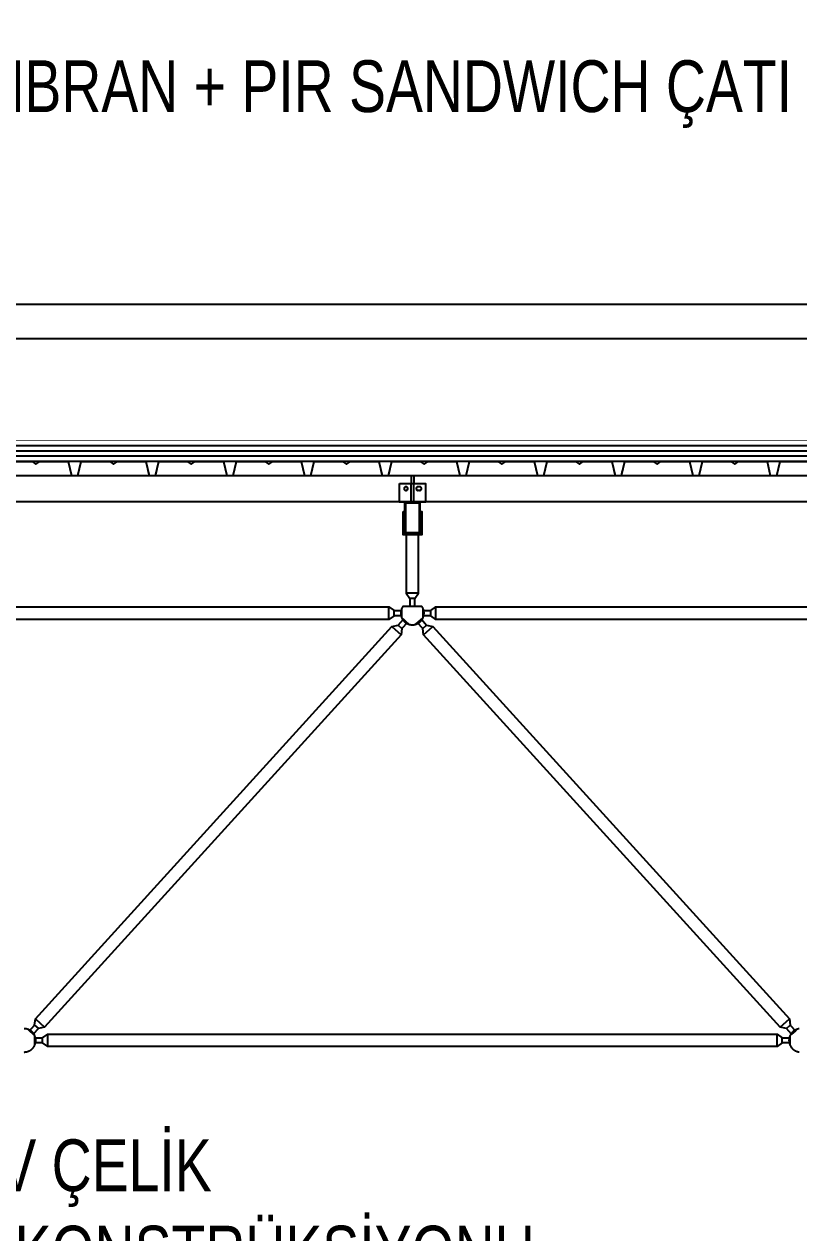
# Model space of a CAD drawing. Header units: centimetres. Extents: x 77182 to 116086, y 20619 to 33555.
# Drawn here: x 94964.7 to 95264, y 22489.1 to 22955.9 of the extents above; entities that cross this region are included whole.
import ezdxf
from ezdxf import colors
from ezdxf.entities.mleader import LeaderData, LeaderLine
from ezdxf.math import Vec2, Vec3

# ---------------------------------------------------------------- set-up
doc = ezdxf.new("R2010")
doc.units = ezdxf.units.CM
doc.header["$LTSCALE"] = 100
doc.linetypes.add('HIDDEN', pattern=[9.525, 6.35, -3.175])
for name, color, linetype in [('A-ANNO-DIMS', 187, 'Continuous'), ('A-ELEV-02', 253, 'Continuous'), ('A-ELEV-04', 250, 'Continuous'), ('A-WALL-INSL', 249, 'Continuous'), ('A-WALL-SNWPNL', 200, 'Continuous'), ('S-STEL', 3, 'Continuous')]:
    doc.layers.add(name, color=color, linetype=linetype)
doc.styles.add('Fields_100', font='act_simplex.shx', dxfattribs={"width": 0.8, "height": 20})
doc.linetypes.add('BATTING', pattern='A,0.00254,-2.54,[134,ltypeshp.shx,S=2.54,R=0,X=-2.54,Y=0],-5.08,[134,ltypeshp.shx,S=2.54,R=180,X=2.54,Y=0],-2.54', length=10.16254)
doc.dimstyles.new('FIELDS_100', dxfattribs={"dimscale": 0, "dimtxt": 20, "dimasz": 5, "dimexe": 5, "dimexo": 5, "dimgap": 5, "dimtad": 0, "dimdec": 0, "dimzin": 0, "dimdsep": 46, "dimtxsty": 'Fields_100', "dimblk": 'DOT', "dimcen": 0.09, "dimclrt": 50, "dimadec": 0, "dimazin": 0, "dimtfac": 1, "dimtdec": 0, "dimtix": 1, "dimtofl": 0, "dimtmove": 1, "dimatfit": 3, "dimfxl": 5, "dimfxlon": 1, "dimtolj": 1, "dimtzin": 0, "dimarcsym": 0})

# ---------------------------------------------------------------- blocks, each defined once
blk = doc.blocks.new('_Dot')
at = {"color": 0, "linetype": 'ByBlock', "lineweight": -2}
blk.add_line((-0.5, 0), (-1, 0), dxfattribs=at)
at = {"color": 0, "linetype": 'ByBlock', "const_width": 0.5}
blk.add_lwpolyline([(-0.25, 0, 1), (0.25, 0, 1)], format="xyb", close=True, dxfattribs=at)
blk = doc.blocks.new('*D12')
at = {"layer": 'A-ANNO-DIMS', "color": 0, "lineweight": -2, "transparency": 16777216}
for p, q in [((94064.7, 23343.48), (94064.7, 23353.48)), ((95864.7, 23343.48), (95864.7, 23353.48)), ((94069.7, 23348.48), (94933.03, 23348.48)), ((95859.7, 23348.48), (94996.36, 23348.48))]:
    blk.add_line(p, q, dxfattribs=at)
at = {"layer": 'DEFPOINTS', "color": 0, "transparency": 16777216}
for p in [(95864.7, 23348.48), (94064.7, 22503.48), (95864.7, 22503.48)]:
    blk.add_point(p, dxfattribs=at)
at = {"layer": 'A-ANNO-DIMS', "color": 0, "lineweight": -2, "transparency": 16777216, "xscale": 5, "yscale": 5, "zscale": 5, "rotation": 180}
blk.add_blockref('_Dot', (94064.7, 23348.48), dxfattribs=at)
at = {"layer": 'A-ANNO-DIMS', "color": 0, "lineweight": -2, "transparency": 16777216, "xscale": 5, "yscale": 5, "zscale": 5}
blk.add_blockref('_Dot', (95864.7, 23348.48), dxfattribs=at)
at = {"layer": 'A-ANNO-DIMS', "color": 50, "transparency": 16777216, "insert": (94964.7, 23348.48), "char_height": 20, "attachment_point": 5, "style": 'Fields_100'}
blk.add_mtext('\\A1;1800', dxfattribs=at)

msp = doc.modelspace()

# ---------------------------------------------------------------- linework, layer by layer
at = {"layer": 'A-ELEV-02'}
for points in [[(94012.2, 22781.49), (103009.7, 22781.49)], [(95114.2, 22781.49), (95114.2, 22778.49)], [(95115.2, 22781.49), (95115.2, 22778.49)], [(95116.9, 22777.19), (95116.88, 22777.19), (95116.87, 22777.19), (95116.85, 22777.18), (95116.83, 22777.18), (95116.82, 22777.18), (95116.8, 22777.18), (95116.79, 22777.18), (95116.77, 22777.17), (95116.75, 22777.17), (95116.74, 22777.17), (95116.72, 22777.16), (95116.7, 22777.16), (95116.69, 22777.15), (95116.67, 22777.15), (95116.66, 22777.14), (95116.64, 22777.14), (95116.62, 22777.13), (95116.61, 22777.12), (95116.59, 22777.12), (95116.58, 22777.11), (95116.56, 22777.1), (95116.54, 22777.09), (95116.53, 22777.08), (95116.51, 22777.07), (95116.5, 22777.06), (95116.48, 22777.05), (95116.47, 22777.04), (95116.46, 22777.03), (95116.44, 22777.02), (95116.43, 22777.01), (95116.42, 22776.99), (95116.4, 22776.98), (95116.39, 22776.97), (95116.38, 22776.96), (95116.37, 22776.94), (95116.35, 22776.93), (95116.34, 22776.91), (95116.33, 22776.9), (95116.32, 22776.88), (95116.31, 22776.87), (95116.3, 22776.85), (95116.29, 22776.84), (95116.28, 22776.82), (95116.28, 22776.81), (95116.27, 22776.79), (95116.26, 22776.78), (95116.25, 22776.76), (95116.25, 22776.74), (95116.24, 22776.73), (95116.23, 22776.71), (95116.23, 22776.7), (95116.22, 22776.68), (95116.22, 22776.66), (95116.22, 22776.65), (95116.21, 22776.63), (95116.21, 22776.61), (95116.21, 22776.6), (95116.2, 22776.58), (95116.2, 22776.57), (95116.2, 22776.55), (95116.2, 22776.53), (95116.2, 22776.52), (95116.2, 22776.5), (95116.2, 22776.49), (95116.2, 22776.47), (95116.2, 22776.46), (95116.2, 22776.44), (95116.2, 22776.42), (95116.2, 22776.41), (95116.2, 22776.39), (95116.21, 22776.38), (95116.21, 22776.36), (95116.21, 22776.34), (95116.22, 22776.33), (95116.22, 22776.31), (95116.22, 22776.29), (95116.23, 22776.28), (95116.23, 22776.26), (95116.24, 22776.25), (95116.25, 22776.23), (95116.25, 22776.21), (95116.26, 22776.2), (95116.27, 22776.18), (95116.28, 22776.16), (95116.28, 22776.15), (95116.29, 22776.13), (95116.3, 22776.12), (95116.31, 22776.1), (95116.32, 22776.09), (95116.33, 22776.07), (95116.34, 22776.06), (95116.35, 22776.05), (95116.37, 22776.03), (95116.38, 22776.02), (95116.39, 22776), (95116.4, 22775.99), (95116.42, 22775.98), (95116.43, 22775.97), (95116.44, 22775.95), (95116.46, 22775.94), (95116.47, 22775.93), (95116.48, 22775.92), (95116.5, 22775.91), (95116.51, 22775.9), (95116.53, 22775.89), (95116.54, 22775.88), (95116.56, 22775.87), (95116.58, 22775.86), (95116.59, 22775.86), (95116.61, 22775.85), (95116.62, 22775.84), (95116.64, 22775.84), (95116.66, 22775.83), (95116.67, 22775.82), (95116.69, 22775.82), (95116.7, 22775.81), (95116.72, 22775.81), (95116.74, 22775.81), (95116.75, 22775.8), (95116.77, 22775.8), (95116.79, 22775.8), (95116.8, 22775.79), (95116.82, 22775.79), (95116.83, 22775.79), (95116.85, 22775.79), (95116.87, 22775.79), (95116.88, 22775.79), (95116.9, 22775.79)], [(95117.5, 22777.19), (95116.9, 22777.19)], [(95117.5, 22775.79), (95116.9, 22775.79)], [(95117.5, 22775.79), (95117.51, 22775.79), (95117.53, 22775.79), (95117.54, 22775.79), (95117.56, 22775.79), (95117.58, 22775.79), (95117.59, 22775.79), (95117.61, 22775.8), (95117.62, 22775.8), (95117.64, 22775.8), (95117.66, 22775.81), (95117.67, 22775.81), (95117.69, 22775.81), (95117.71, 22775.82), (95117.72, 22775.82), (95117.74, 22775.83), (95117.76, 22775.84), (95117.77, 22775.84), (95117.79, 22775.85), (95117.8, 22775.86), (95117.82, 22775.86), (95117.83, 22775.87), (95117.85, 22775.88), (95117.87, 22775.89), (95117.88, 22775.9), (95117.9, 22775.91), (95117.91, 22775.92), (95117.92, 22775.93), (95117.94, 22775.94), (95117.95, 22775.95), (95117.97, 22775.97), (95117.98, 22775.98), (95117.99, 22775.99), (95118.01, 22776), (95118.02, 22776.02), (95118.03, 22776.03), (95118.04, 22776.05), (95118.05, 22776.06), (95118.06, 22776.07), (95118.07, 22776.09), (95118.08, 22776.1), (95118.09, 22776.12), (95118.1, 22776.13), (95118.11, 22776.15), (95118.12, 22776.16), (95118.13, 22776.18), (95118.13, 22776.2), (95118.14, 22776.21), (95118.15, 22776.23), (95118.15, 22776.25), (95118.16, 22776.26), (95118.17, 22776.28), (95118.17, 22776.29), (95118.17, 22776.31), (95118.18, 22776.33), (95118.18, 22776.34), (95118.19, 22776.36), (95118.19, 22776.38), (95118.19, 22776.39), (95118.19, 22776.41), (95118.19, 22776.42), (95118.2, 22776.44), (95118.2, 22776.46), (95118.2, 22776.47), (95118.2, 22776.49), (95118.2, 22776.5), (95118.2, 22776.52), (95118.2, 22776.53), (95118.19, 22776.55), (95118.19, 22776.57), (95118.19, 22776.58), (95118.19, 22776.6), (95118.19, 22776.61), (95118.18, 22776.63), (95118.18, 22776.65), (95118.17, 22776.66), (95118.17, 22776.68), (95118.17, 22776.7), (95118.16, 22776.71), (95118.15, 22776.73), (95118.15, 22776.74), (95118.14, 22776.76), (95118.13, 22776.78), (95118.13, 22776.79), (95118.12, 22776.81), (95118.11, 22776.82), (95118.1, 22776.84), (95118.09, 22776.85), (95118.08, 22776.87), (95118.07, 22776.88), (95118.06, 22776.9), (95118.05, 22776.91), (95118.04, 22776.93), (95118.03, 22776.94), (95118.02, 22776.96), (95118.01, 22776.97), (95117.99, 22776.98), (95117.98, 22776.99), (95117.97, 22777.01), (95117.95, 22777.02), (95117.94, 22777.03), (95117.92, 22777.04), (95117.91, 22777.05), (95117.9, 22777.06), (95117.88, 22777.07), (95117.87, 22777.08), (95117.85, 22777.09), (95117.83, 22777.1), (95117.82, 22777.11), (95117.8, 22777.12), (95117.79, 22777.12), (95117.77, 22777.13), (95117.76, 22777.14), (95117.74, 22777.14), (95117.72, 22777.15), (95117.71, 22777.15), (95117.69, 22777.16), (95117.67, 22777.16), (95117.66, 22777.17), (95117.64, 22777.17), (95117.62, 22777.17), (95117.61, 22777.18), (95117.59, 22777.18), (95117.58, 22777.18), (95117.56, 22777.18), (95117.54, 22777.18), (95117.53, 22777.19), (95117.51, 22777.19), (95117.5, 22777.19)], [(94012.2, 22771.49), (103009.7, 22771.49)], [(95109.7, 22771.49), (95119.7, 22771.49)], [(95111.1, 22765.89), (95111.6, 22765.89)], [(95111.1, 22764.49), (95111.6, 22764.49)], [(95117.8, 22765.89), (95118.3, 22765.89)], [(95117.8, 22764.49), (95118.3, 22764.49)], [(95112.28, 22758.69), (95112.28, 22736.09), (95113.7, 22734.09), (95113.7, 22731.09)], [(95115.7, 22731.09), (95115.7, 22734.09), (95117.11, 22736.09), (95117.11, 22758.69)], [(95117.11, 22736.09), (95112.28, 22736.09)], [(95115.7, 22734.09), (95113.7, 22734.09)], [(94818.8, 22729.39), (94821.8, 22729.39), (94823.8, 22730.8), (95105.6, 22730.8), (95107.6, 22729.39), (95110.6, 22729.39)], [(95105.6, 22725.97), (95105.6, 22730.8)], [(95107.6, 22727.39), (95107.6, 22729.39)], [(95111.1, 22731.09), (95111.01, 22730.97), (95110.93, 22730.84), (95110.85, 22730.71), (95110.77, 22730.58), (95110.7, 22730.45), (95110.63, 22730.31), (95110.56, 22730.17), (95110.51, 22730.02), (95110.45, 22729.88), (95110.43, 22729.8), (95110.4, 22729.73), (95110.38, 22729.65), (95110.36, 22729.57), (95110.34, 22729.5), (95110.32, 22729.42), (95110.3, 22729.34), (95110.28, 22729.26), (95110.27, 22729.19), (95110.26, 22729.11), (95110.24, 22729.03), (95110.23, 22728.95), (95110.22, 22728.87), (95110.22, 22728.79), (95110.21, 22728.71), (95110.2, 22728.63), (95110.2, 22728.55), (95110.2, 22728.47), (95110.2, 22728.39), (95110.2, 22728.31), (95110.2, 22728.23), (95110.2, 22728.15), (95110.21, 22728.07), (95110.21, 22727.99), (95110.22, 22727.92), (95110.23, 22727.84), (95110.24, 22727.76), (95110.25, 22727.68), (95110.28, 22727.53), (95110.31, 22727.37), (95110.35, 22727.22), (95110.39, 22727.07), (95110.44, 22726.93), (95110.49, 22726.79), (95110.55, 22726.65), (95110.61, 22726.51), (95110.67, 22726.37), (95110.74, 22726.24), (95110.81, 22726.11), (95110.89, 22725.98), (95110.98, 22725.86), (95111.07, 22725.73), (95111.16, 22725.61), (95111.26, 22725.49), (95111.36, 22725.37), (95111.47, 22725.25), (95111.52, 22725.2), (95111.58, 22725.14), (95111.64, 22725.09), (95111.69, 22725.04), (95111.75, 22724.98), (95111.81, 22724.93), (95111.88, 22724.88), (95111.94, 22724.83), (95112, 22724.78), (95112.07, 22724.74), (95112.13, 22724.69), (95112.2, 22724.65), (95112.26, 22724.6), (95112.33, 22724.56), (95112.4, 22724.52), (95112.47, 22724.48), (95112.54, 22724.44), (95112.61, 22724.4), (95112.68, 22724.36), (95112.75, 22724.33), (95112.82, 22724.3), (95112.9, 22724.26), (95112.97, 22724.23), (95113.04, 22724.2), (95113.12, 22724.17), (95113.19, 22724.15), (95113.27, 22724.12), (95113.34, 22724.1), (95113.49, 22724.05), (95113.64, 22724.01), (95113.79, 22723.98), (95113.95, 22723.95), (95114.1, 22723.93), (95114.25, 22723.91), (95114.4, 22723.9), (95114.55, 22723.89), (95114.7, 22723.89), (95114.85, 22723.89), (95115, 22723.9), (95115.15, 22723.91), (95115.3, 22723.93), (95115.45, 22723.95), (95115.6, 22723.98), (95115.75, 22724.01), (95115.9, 22724.05), (95116.05, 22724.1), (95116.13, 22724.12), (95116.2, 22724.15), (95116.28, 22724.17), (95116.35, 22724.2), (95116.43, 22724.23), (95116.5, 22724.26), (95116.57, 22724.3), (95116.64, 22724.33), (95116.71, 22724.36), (95116.79, 22724.4), (95116.86, 22724.44), (95116.93, 22724.48), (95116.99, 22724.52), (95117.06, 22724.56), (95117.13, 22724.6), (95117.2, 22724.65), (95117.26, 22724.69), (95117.33, 22724.74), (95117.39, 22724.78), (95117.46, 22724.83), (95117.52, 22724.88), (95117.58, 22724.93), (95117.64, 22724.98), (95117.7, 22725.04), (95117.76, 22725.09), (95117.82, 22725.14), (95117.87, 22725.2), (95117.93, 22725.25), (95118.04, 22725.37), (95118.14, 22725.49), (95118.24, 22725.61), (95118.33, 22725.73), (95118.42, 22725.86), (95118.5, 22725.98), (95118.58, 22726.11), (95118.65, 22726.24), (95118.72, 22726.37), (95118.79, 22726.51), (95118.85, 22726.65), (95118.9, 22726.79), (95118.95, 22726.93), (95119, 22727.07), (95119.04, 22727.22), (95119.08, 22727.37), (95119.11, 22727.53), (95119.14, 22727.68), (95119.15, 22727.76), (95119.16, 22727.84), (95119.17, 22727.92), (95119.18, 22727.99), (95119.19, 22728.07), (95119.19, 22728.15), (95119.19, 22728.23), (95119.2, 22728.31), (95119.2, 22728.39), (95119.2, 22728.47), (95119.19, 22728.55), (95119.19, 22728.63), (95119.19, 22728.71), (95119.18, 22728.79), (95119.17, 22728.87), (95119.16, 22728.95), (95119.15, 22729.03), (95119.14, 22729.11), (95119.13, 22729.19), (95119.11, 22729.26), (95119.09, 22729.34), (95119.08, 22729.42), (95119.06, 22729.5), (95119.04, 22729.57), (95119.02, 22729.65), (95118.99, 22729.73), (95118.97, 22729.8), (95118.94, 22729.88), (95118.89, 22730.02), (95118.83, 22730.17), (95118.77, 22730.31), (95118.7, 22730.45), (95118.63, 22730.58), (95118.55, 22730.71), (95118.47, 22730.84), (95118.38, 22730.97), (95118.3, 22731.09)], [(95110.6, 22726.53), (95110.6, 22730.24)], [(95111.1, 22731.09), (95118.3, 22731.09)], [(95118.8, 22729.39), (95121.8, 22729.39), (95123.8, 22730.8), (95405.6, 22730.8), (95407.6, 22729.39), (95410.6, 22729.39)], [(95118.8, 22726.53), (95118.8, 22730.24)], [(95121.8, 22727.39), (95121.8, 22729.39)], [(95123.8, 22725.97), (95123.8, 22730.8)], [(95110.6, 22727.39), (95107.6, 22727.39), (95105.6, 22725.97), (94823.8, 22725.97), (94821.8, 22727.39), (94818.8, 22727.39)], [(95110.57, 22726.6), (95113.31, 22724.11)], [(95116.08, 22724.11), (95118.83, 22726.6)], [(95410.6, 22727.39), (95407.6, 22727.39), (95405.6, 22725.97), (95123.8, 22725.97), (95121.8, 22727.39), (95118.8, 22727.39)], [(95106.79, 22723.28), (95110.36, 22720.03)], [(95109.18, 22723.81), (95110.66, 22722.46)], [(95118.73, 22722.46), (95120.21, 22723.81)], [(95119.03, 22720.03), (95122.61, 22723.28)], [(94969.03, 22571.74), (94972.61, 22568.5)], [(95256.79, 22568.5), (95260.36, 22571.74)], [(94964.7, 22558.89), (94964.8, 22558.89), (94964.9, 22558.89), (94965, 22558.9), (94965.1, 22558.9), (94965.2, 22558.92), (94965.31, 22558.93), (94965.41, 22558.94), (94965.52, 22558.96), (94965.62, 22558.98), (94965.73, 22559.01), (94965.83, 22559.03), (94965.94, 22559.06), (94966.04, 22559.09), (94966.15, 22559.13), (94966.25, 22559.16), (94966.35, 22559.2), (94966.46, 22559.25), (94966.56, 22559.29), (94966.66, 22559.34), (94966.76, 22559.39), (94966.86, 22559.44), (94966.96, 22559.5), (94967.06, 22559.56), (94967.16, 22559.62), (94967.26, 22559.68), (94967.35, 22559.75), (94967.44, 22559.82), (94967.53, 22559.89), (94967.62, 22559.97), (94967.71, 22560.04), (94967.8, 22560.12), (94967.88, 22560.2), (94967.96, 22560.29), (94968.04, 22560.37), (94968.12, 22560.46), (94968.19, 22560.55), (94968.26, 22560.64), (94968.33, 22560.73), (94968.4, 22560.83), (94968.46, 22560.92), (94968.53, 22561.02), (94968.58, 22561.12), (94968.64, 22561.22), (94968.69, 22561.32), (94968.75, 22561.42), (94968.79, 22561.52), (94968.84, 22561.63), (94968.88, 22561.73), (94968.92, 22561.83), (94968.96, 22561.94), (94968.99, 22562.04), (94969.02, 22562.15), (94969.05, 22562.25), (94969.08, 22562.36), (94969.1, 22562.46), (94969.12, 22562.57), (94969.14, 22562.67), (94969.16, 22562.78), (94969.17, 22562.88), (94969.18, 22562.98), (94969.19, 22563.08), (94969.19, 22563.19), (94969.2, 22563.29), (94969.2, 22563.39), (94969.2, 22563.49), (94969.19, 22563.59), (94969.19, 22563.69), (94969.18, 22563.79), (94969.17, 22563.89), (94969.16, 22564), (94969.14, 22564.1), (94969.12, 22564.21), (94969.1, 22564.31), (94969.08, 22564.41), (94969.05, 22564.52), (94969.02, 22564.62), (94968.99, 22564.73), (94968.96, 22564.83), (94968.92, 22564.94), (94968.88, 22565.04), (94968.84, 22565.15), (94968.79, 22565.25), (94968.75, 22565.35), (94968.69, 22565.45), (94968.64, 22565.55), (94968.58, 22565.65), (94968.53, 22565.75), (94968.46, 22565.85), (94968.4, 22565.94), (94968.33, 22566.04), (94968.26, 22566.13), (94968.19, 22566.22), (94968.12, 22566.31), (94968.04, 22566.4), (94967.96, 22566.49), (94967.88, 22566.57), (94967.8, 22566.65), (94967.71, 22566.73), (94967.62, 22566.81), (94967.53, 22566.88), (94967.44, 22566.95), (94967.35, 22567.02), (94967.26, 22567.09), (94967.16, 22567.15), (94967.06, 22567.21), (94966.96, 22567.27), (94966.86, 22567.33), (94966.76, 22567.38), (94966.66, 22567.43), (94966.56, 22567.48), (94966.46, 22567.53), (94966.35, 22567.57), (94966.25, 22567.61), (94966.15, 22567.65), (94966.04, 22567.68), (94965.94, 22567.71), (94965.83, 22567.74), (94965.73, 22567.77), (94965.62, 22567.79), (94965.52, 22567.81), (94965.41, 22567.83), (94965.31, 22567.84), (94965.2, 22567.86), (94965.1, 22567.87), (94965, 22567.88), (94964.9, 22567.88), (94964.8, 22567.89), (94964.7, 22567.89)], [(94966.08, 22567.67), (94968.83, 22565.17)], [(94968.73, 22569.31), (94970.21, 22567.97)], [(94968.8, 22564.39), (94971.8, 22564.39), (94973.8, 22565.8), (95255.6, 22565.8), (95257.6, 22564.39), (95260.6, 22564.39)], [(94973.8, 22560.97), (94973.8, 22565.8)], [(95255.6, 22560.97), (95255.6, 22565.8)], [(95259.18, 22567.97), (95260.66, 22569.31)], [(95264.09, 22567.84), (95263.98, 22567.83), (95263.88, 22567.81), (95263.77, 22567.79), (95263.67, 22567.77), (95263.56, 22567.74), (95263.46, 22567.71), (95263.35, 22567.68), (95263.25, 22567.65), (95263.15, 22567.61), (95263.04, 22567.57), (95262.94, 22567.53), (95262.83, 22567.48), (95262.73, 22567.43), (95262.63, 22567.38), (95262.53, 22567.33), (95262.43, 22567.27), (95262.33, 22567.21), (95262.24, 22567.15), (95262.14, 22567.09), (95262.04, 22567.02), (95261.95, 22566.95), (95261.86, 22566.88), (95261.77, 22566.81), (95261.68, 22566.73), (95261.6, 22566.65), (95261.52, 22566.57), (95261.43, 22566.49), (95261.36, 22566.4), (95261.28, 22566.31), (95261.2, 22566.22), (95261.13, 22566.13), (95261.06, 22566.04), (95261, 22565.94), (95260.93, 22565.85), (95260.87, 22565.75), (95260.81, 22565.65), (95260.75, 22565.55), (95260.7, 22565.45), (95260.65, 22565.35), (95260.6, 22565.25), (95260.56, 22565.15), (95260.51, 22565.04), (95260.47, 22564.94), (95260.44, 22564.83), (95260.4, 22564.73), (95260.37, 22564.62), (95260.34, 22564.52), (95260.32, 22564.41), (95260.29, 22564.31), (95260.27, 22564.21), (95260.25, 22564.1), (95260.24, 22564), (95260.23, 22563.89), (95260.22, 22563.79), (95260.21, 22563.69), (95260.2, 22563.59), (95260.2, 22563.49), (95260.2, 22563.39), (95260.2, 22563.29), (95260.2, 22563.19), (95260.21, 22563.08), (95260.22, 22562.98), (95260.23, 22562.88), (95260.24, 22562.78), (95260.25, 22562.67), (95260.27, 22562.57), (95260.29, 22562.46), (95260.32, 22562.36), (95260.34, 22562.25), (95260.37, 22562.15), (95260.4, 22562.04), (95260.44, 22561.94), (95260.47, 22561.83), (95260.51, 22561.73), (95260.56, 22561.63), (95260.6, 22561.52), (95260.65, 22561.42), (95260.7, 22561.32), (95260.75, 22561.22), (95260.81, 22561.12), (95260.87, 22561.02), (95260.93, 22560.92), (95261, 22560.83), (95261.06, 22560.73), (95261.13, 22560.64), (95261.2, 22560.55), (95261.28, 22560.46), (95261.36, 22560.37), (95261.43, 22560.29), (95261.52, 22560.2), (95261.6, 22560.12), (95261.68, 22560.04), (95261.77, 22559.97), (95261.86, 22559.89), (95261.95, 22559.82), (95262.04, 22559.75), (95262.14, 22559.68), (95262.24, 22559.62), (95262.33, 22559.56), (95262.43, 22559.5), (95262.53, 22559.44), (95262.63, 22559.39), (95262.73, 22559.34), (95262.83, 22559.29), (95262.94, 22559.25), (95263.04, 22559.2), (95263.15, 22559.16), (95263.25, 22559.13), (95263.35, 22559.09), (95263.46, 22559.06), (95263.56, 22559.03), (95263.67, 22559.01), (95263.77, 22558.98), (95263.88, 22558.96), (95263.98, 22558.94), (95264.09, 22558.93)], [(95260.57, 22565.17), (95263.31, 22567.67)], [(94968.8, 22561.53), (94968.8, 22565.24)], [(95260.6, 22562.39), (95257.6, 22562.39), (95255.6, 22560.97), (94973.8, 22560.97), (94971.8, 22562.39), (94968.8, 22562.39)], [(94971.8, 22562.39), (94971.8, 22564.39)], [(95257.6, 22562.39), (95257.6, 22564.39)], [(95260.6, 22561.53), (95260.6, 22565.24)]]:
    msp.add_lwpolyline(points, dxfattribs=at)
for points in [[(95109.7, 22778.49), (95119.7, 22778.49), (95119.7, 22771.19), (95109.7, 22771.19)], [(95112.9, 22776.49), (95112.9, 22776.5), (95112.9, 22776.52), (95112.9, 22776.53), (95112.89, 22776.55), (95112.89, 22776.57), (95112.89, 22776.58), (95112.89, 22776.6), (95112.89, 22776.61), (95112.88, 22776.63), (95112.88, 22776.65), (95112.87, 22776.66), (95112.87, 22776.68), (95112.87, 22776.7), (95112.86, 22776.71), (95112.85, 22776.73), (95112.85, 22776.74), (95112.84, 22776.76), (95112.83, 22776.78), (95112.83, 22776.79), (95112.82, 22776.81), (95112.81, 22776.82), (95112.8, 22776.84), (95112.79, 22776.85), (95112.78, 22776.87), (95112.77, 22776.88), (95112.76, 22776.9), (95112.75, 22776.91), (95112.74, 22776.93), (95112.73, 22776.94), (95112.72, 22776.96), (95112.71, 22776.97), (95112.69, 22776.98), (95112.68, 22776.99), (95112.67, 22777.01), (95112.65, 22777.02), (95112.64, 22777.03), (95112.62, 22777.04), (95112.61, 22777.05), (95112.6, 22777.06), (95112.58, 22777.07), (95112.57, 22777.08), (95112.55, 22777.09), (95112.53, 22777.1), (95112.52, 22777.11), (95112.5, 22777.12), (95112.49, 22777.12), (95112.47, 22777.13), (95112.46, 22777.14), (95112.44, 22777.14), (95112.42, 22777.15), (95112.41, 22777.15), (95112.39, 22777.16), (95112.37, 22777.16), (95112.36, 22777.17), (95112.34, 22777.17), (95112.32, 22777.17), (95112.31, 22777.18), (95112.29, 22777.18), (95112.28, 22777.18), (95112.26, 22777.18), (95112.24, 22777.18), (95112.23, 22777.19), (95112.21, 22777.19), (95112.2, 22777.19), (95112.18, 22777.19), (95112.17, 22777.19), (95112.15, 22777.18), (95112.13, 22777.18), (95112.12, 22777.18), (95112.1, 22777.18), (95112.09, 22777.18), (95112.07, 22777.17), (95112.05, 22777.17), (95112.04, 22777.17), (95112.02, 22777.16), (95112, 22777.16), (95111.99, 22777.15), (95111.97, 22777.15), (95111.96, 22777.14), (95111.94, 22777.14), (95111.92, 22777.13), (95111.91, 22777.12), (95111.89, 22777.12), (95111.88, 22777.11), (95111.86, 22777.1), (95111.84, 22777.09), (95111.83, 22777.08), (95111.81, 22777.07), (95111.8, 22777.06), (95111.78, 22777.05), (95111.77, 22777.04), (95111.76, 22777.03), (95111.74, 22777.02), (95111.73, 22777.01), (95111.72, 22776.99), (95111.7, 22776.98), (95111.69, 22776.97), (95111.68, 22776.96), (95111.67, 22776.94), (95111.65, 22776.93), (95111.64, 22776.91), (95111.63, 22776.9), (95111.62, 22776.88), (95111.61, 22776.87), (95111.6, 22776.85), (95111.59, 22776.84), (95111.58, 22776.82), (95111.58, 22776.81), (95111.57, 22776.79), (95111.56, 22776.78), (95111.55, 22776.76), (95111.55, 22776.74), (95111.54, 22776.73), (95111.53, 22776.71), (95111.53, 22776.7), (95111.52, 22776.68), (95111.52, 22776.66), (95111.52, 22776.65), (95111.51, 22776.63), (95111.51, 22776.61), (95111.51, 22776.6), (95111.5, 22776.58), (95111.5, 22776.57), (95111.5, 22776.55), (95111.5, 22776.53), (95111.5, 22776.52), (95111.5, 22776.5), (95111.5, 22776.49), (95111.5, 22776.47), (95111.5, 22776.46), (95111.5, 22776.44), (95111.5, 22776.42), (95111.5, 22776.41), (95111.5, 22776.39), (95111.51, 22776.38), (95111.51, 22776.36), (95111.51, 22776.34), (95111.52, 22776.33), (95111.52, 22776.31), (95111.52, 22776.29), (95111.53, 22776.28), (95111.53, 22776.26), (95111.54, 22776.25), (95111.55, 22776.23), (95111.55, 22776.21), (95111.56, 22776.2), (95111.57, 22776.18), (95111.58, 22776.16), (95111.58, 22776.15), (95111.59, 22776.13), (95111.6, 22776.12), (95111.61, 22776.1), (95111.62, 22776.09), (95111.63, 22776.07), (95111.64, 22776.06), (95111.65, 22776.05), (95111.67, 22776.03), (95111.68, 22776.02), (95111.69, 22776), (95111.7, 22775.99), (95111.72, 22775.98), (95111.73, 22775.97), (95111.74, 22775.95), (95111.76, 22775.94), (95111.77, 22775.93), (95111.78, 22775.92), (95111.8, 22775.91), (95111.81, 22775.9), (95111.83, 22775.89), (95111.84, 22775.88), (95111.86, 22775.87), (95111.88, 22775.86), (95111.89, 22775.86), (95111.91, 22775.85), (95111.92, 22775.84), (95111.94, 22775.84), (95111.96, 22775.83), (95111.97, 22775.82), (95111.99, 22775.82), (95112, 22775.81), (95112.02, 22775.81), (95112.04, 22775.81), (95112.05, 22775.8), (95112.07, 22775.8), (95112.09, 22775.8), (95112.1, 22775.79), (95112.12, 22775.79), (95112.13, 22775.79), (95112.15, 22775.79), (95112.17, 22775.79), (95112.18, 22775.79), (95112.2, 22775.79), (95112.21, 22775.79), (95112.23, 22775.79), (95112.24, 22775.79), (95112.26, 22775.79), (95112.28, 22775.79), (95112.29, 22775.79), (95112.31, 22775.8), (95112.32, 22775.8), (95112.34, 22775.8), (95112.36, 22775.81), (95112.37, 22775.81), (95112.39, 22775.81), (95112.41, 22775.82), (95112.42, 22775.82), (95112.44, 22775.83), (95112.46, 22775.84), (95112.47, 22775.84), (95112.49, 22775.85), (95112.5, 22775.86), (95112.52, 22775.86), (95112.53, 22775.87), (95112.55, 22775.88), (95112.57, 22775.89), (95112.58, 22775.9), (95112.6, 22775.91), (95112.61, 22775.92), (95112.62, 22775.93), (95112.64, 22775.94), (95112.65, 22775.95), (95112.67, 22775.97), (95112.68, 22775.98), (95112.69, 22775.99), (95112.71, 22776), (95112.72, 22776.02), (95112.73, 22776.03), (95112.74, 22776.05), (95112.75, 22776.06), (95112.76, 22776.07), (95112.77, 22776.09), (95112.78, 22776.1), (95112.79, 22776.12), (95112.8, 22776.13), (95112.81, 22776.15), (95112.82, 22776.16), (95112.83, 22776.18), (95112.83, 22776.2), (95112.84, 22776.21), (95112.85, 22776.23), (95112.85, 22776.25), (95112.86, 22776.26), (95112.87, 22776.28), (95112.87, 22776.29), (95112.87, 22776.31), (95112.88, 22776.33), (95112.88, 22776.34), (95112.89, 22776.36), (95112.89, 22776.38), (95112.89, 22776.39), (95112.89, 22776.41), (95112.89, 22776.42), (95112.9, 22776.44), (95112.9, 22776.46), (95112.9, 22776.47)], [(95111.1, 22767.69), (95111.6, 22767.69), (95111.6, 22759.19), (95117.8, 22759.19), (95117.8, 22767.69), (95118.3, 22767.69), (95118.3, 22758.69), (95111.1, 22758.69)], [(94966.72, 22567.09), (94968.73, 22569.31), (94969.03, 22571.74), (95106.79, 22723.28), (95109.18, 22723.81), (95111.2, 22726.03), (95112.68, 22724.68), (95110.66, 22722.46), (95110.36, 22720.03), (94972.61, 22568.5), (94970.21, 22567.97), (94968.2, 22565.75)], [(95261.2, 22565.75), (95259.18, 22567.97), (95256.79, 22568.5), (95119.03, 22720.03), (95118.73, 22722.46), (95116.72, 22724.68), (95118.2, 22726.03), (95120.21, 22723.81), (95122.61, 22723.28), (95260.36, 22571.74), (95260.66, 22569.31), (95262.68, 22567.09)]]:
    msp.add_lwpolyline(points, close=True, dxfattribs=at)
at = {"layer": 'A-ELEV-02', "linetype": 'HIDDEN', "ltscale": 0.1}
for points in [[(95114.2, 22771.49), (95114.2, 22778.49)], [(95115.2, 22771.49), (95115.2, 22778.49)]]:
    msp.add_lwpolyline(points, dxfattribs=at)
at = {"layer": 'A-ELEV-04'}
for p, q in [((112125.24, 22847.63), (92209.45, 22847.63)), ((94028.29, 22834.5), (112086.65, 22834.5))]:
    msp.add_line(p, q, dxfattribs=at)
at = {"layer": 'A-WALL-INSL', "ltscale": 0.002, "const_width": 0.2}
msp.add_lwpolyline([(112094.7, 22794.99), (94022.2, 22794.99)], dxfattribs=at)
at = {"layer": 'A-WALL-INSL', "linetype": 'BATTING', "ltscale": 0.002}
for points in [[(112094.7, 22792.99), (94022.2, 22792.99)], [(112094.7, 22788.99), (94022.2, 22788.99)]]:
    msp.add_lwpolyline(points, dxfattribs=at)
at = {"layer": 'A-WALL-INSL', "ltscale": 0.002}
for points in [[(112094.7, 22790.99), (94022.2, 22790.99)], [(112094.7, 22786.99), (94022.2, 22786.99)]]:
    msp.add_lwpolyline(points, dxfattribs=at)
at = {"layer": 'A-WALL-SNWPNL', "ltscale": 100}
for points in [[(94956.74, 22786.99), (94967.74, 22786.99), (94969.24, 22785.99), (94970.74, 22786.99), (94981.74, 22786.99), (94982.99, 22781.49), (94985.49, 22781.49), (94986.74, 22786.99), (94997.74, 22786.99), (94999.24, 22785.99), (95000.74, 22786.99), (95011.74, 22786.99), (95012.99, 22781.49), (95015.49, 22781.49), (95015.93, 22783.44)], [(95012.54, 22783.44), (95012.99, 22781.49), (95015.49, 22781.49), (95016.74, 22786.99), (95027.74, 22786.99), (95029.24, 22785.99), (95030.74, 22786.99), (95041.74, 22786.99), (95042.99, 22781.49), (95045.49, 22781.49), (95046.74, 22786.99), (95057.74, 22786.99), (95059.24, 22785.99), (95060.74, 22786.99), (95071.74, 22786.99), (95072.99, 22781.49), (95075.49, 22781.49), (95076.74, 22786.99), (95087.74, 22786.99), (95089.24, 22785.99), (95090.74, 22786.99), (95101.74, 22786.99), (95102.99, 22781.49), (95105.49, 22781.49), (95105.93, 22783.44)], [(95102.54, 22783.44), (95102.99, 22781.49), (95105.49, 22781.49), (95106.74, 22786.99), (95117.74, 22786.99), (95119.24, 22785.99), (95120.74, 22786.99), (95131.74, 22786.99), (95132.99, 22781.49), (95135.49, 22781.49), (95136.74, 22786.99), (95147.74, 22786.99), (95149.24, 22785.99), (95150.74, 22786.99), (95161.74, 22786.99), (95162.99, 22781.49), (95165.49, 22781.49), (95166.74, 22786.99), (95177.74, 22786.99), (95179.24, 22785.99), (95180.74, 22786.99), (95191.74, 22786.99), (95192.99, 22781.49), (95195.49, 22781.49), (95195.93, 22783.44)], [(95192.54, 22783.44), (95192.99, 22781.49), (95195.49, 22781.49), (95196.74, 22786.99), (95207.74, 22786.99), (95209.24, 22785.99), (95210.74, 22786.99), (95221.74, 22786.99), (95222.99, 22781.49), (95225.49, 22781.49), (95226.74, 22786.99), (95237.74, 22786.99), (95239.24, 22785.99), (95240.74, 22786.99), (95251.74, 22786.99), (95252.99, 22781.49), (95255.49, 22781.49), (95256.74, 22786.99), (95267.74, 22786.99)]]:
    msp.add_lwpolyline(points, dxfattribs=at)
at = {"layer": 'S-STEL'}
msp.add_lwpolyline([(95117.7, 22759.19), (95117.7, 22771.19), (95111.7, 22771.19), (95111.7, 22759.19)], dxfattribs=at)
msp.add_lwpolyline([(95117.4, 22770.89), (95112, 22770.89), (95112, 22759.49), (95117.4, 22759.49)], close=True, dxfattribs=at)

# ---------------------------------------------------------------- dimensions: what is measured, and where the dimension line sits
at = {"layer": 'A-ANNO-DIMS'}
dim = msp.add_linear_dim(base=(95864.7, 23348.48), p1=(94064.7, 22503.48), p2=(95864.7, 22503.48), dimstyle='FIELDS_100', override={"dimscale": 1}, dxfattribs=at)
dim.commit()
dim.dimension.update_dxf_attribs({"geometry": '*D12', "text_midpoint": (94964.7, 23348.48)})

# ---------------------------------------------------------------- leaders
ml = msp.add_multileader_mtext('Standard', dxfattribs=at)
ml.set_content('PVC MEMBRAN + PIR SANDWICH ÇATI PANELİ 8cm', color=50, style='Fields_100')
ml.set_leader_properties(color=256)
ml.set_arrow_properties(name='DOT')
ml.build(insert=Vec2(0, 0))
ml.multileader.update_dxf_attribs({"dogleg_length": 10, "arrow_head_size": 6})
ctx = ml.context
ctx.base_point, ctx.char_height, ctx.arrow_head_size, ctx.landing_gap_size, ctx.plane_origin = Vec3(94761.68, 22930.01), 20, 6, 10, Vec3(95864.44, 22885.27)
ctx.text_align_type = 2
notes = []
notes.append((ctx, [(0, (1, 1, 0), (95409.81, 22930.01), (-1, 0), 10, [(0, [(95409.81, 22783.54)], 0, [])])]))
ctx.mtext.insert, ctx.mtext.alignment, ctx.mtext.flow_direction = Vec3(95389.81, 22941.91), 3, 5
ml = msp.add_multileader_mtext('Standard', dxfattribs=at)
ml.set_content('BOYALI GLV ÇELİK \\PUZAY ÇATI KONSTRÜKSİYONU', color=50, style='Fields_100')
ml.set_leader_properties(color=256)
ml.set_arrow_properties(name='DOT')
ml.build(insert=Vec2(0, 0))
ml.multileader.update_dxf_attribs({"dogleg_length": 10, "arrow_head_size": 6})
ctx = ml.context
ctx.base_point, ctx.char_height, ctx.arrow_head_size, ctx.landing_gap_size, ctx.plane_origin = Vec3(94833.32, 22513.23), 20, 6, 10, Vec3(95277.96, 22638.01)
notes.append((ctx, [(0, (1, 1, 0), (94823.32, 22513.23), (1, 0), 10, [(0, [(94823.32, 22560.07)], 0, [])])]))
ctx.mtext.insert, ctx.mtext.flow_direction = Vec3(94843.32, 22525.14), 5
for ctx, leaders in notes:
    for number, flags, end, landing, length, lines in leaders:
        leader = LeaderData()
        leader.index, (leader.has_last_leader_line, leader.has_dogleg_vector, leader.attachment_direction) = number, flags
        leader.last_leader_point, leader.dogleg_vector, leader.dogleg_length = Vec3(end), Vec3(landing), length
        for number, points, colour, breaks in lines:
            line = LeaderLine()
            line.index, line.vertices, line.color, line.breaks = number, Vec3.list(points), colors.encode_raw_color(colour), breaks
            leader.lines.append(line)
        ctx.leaders.append(leader)

doc.saveas('drawing.dxf')
